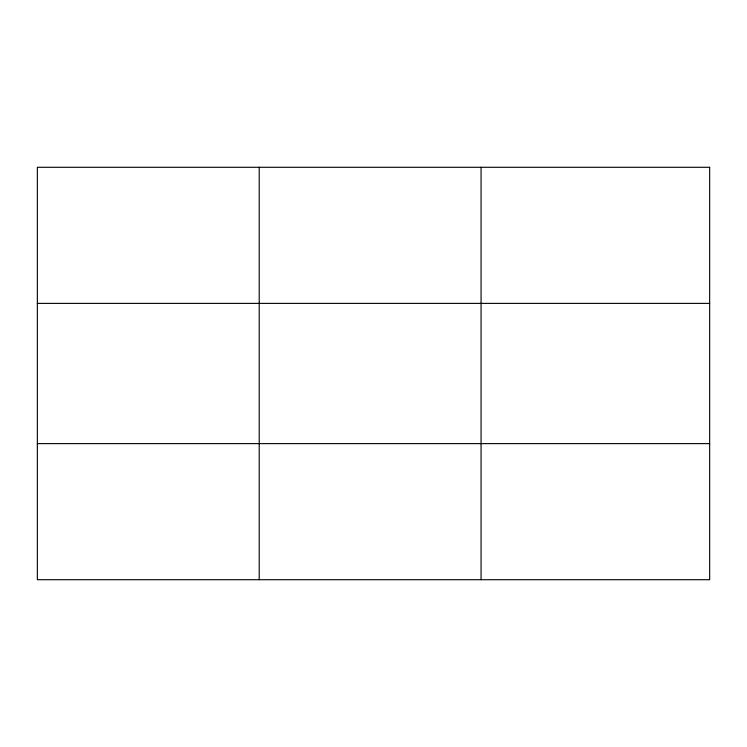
<?xml version="1.0" encoding="UTF-8"?>
<svg xmlns="http://www.w3.org/2000/svg" width="747" height="747" viewBox="0 0 747 747"><rect width="100%" height="100%" fill="white"/><g stroke="black" fill="none" stroke-linecap="round" stroke-linejoin="round"><path stroke-width="1.12" d="M259.209 167.291L259.209 579.709M481.068 167.291L481.068 579.709M37.35 303.385L709.65 303.385M37.35 443.615L709.65 443.615M709.65 167.291L709.65 579.709L37.35 579.709L37.35 167.291L709.65 167.291"/></g></svg>
